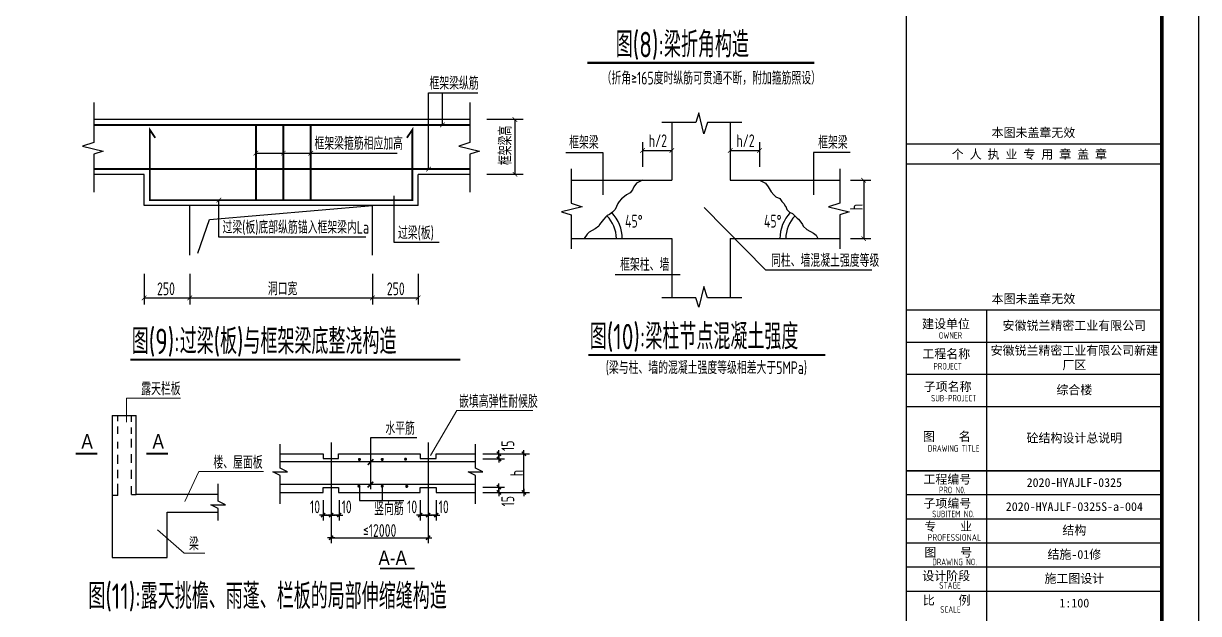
# Model space of a CAD drawing. Extents: x -638872 to -278819, y -139534 to 213996.
# Drawn here: x -571235 to -539059, y 116143 to 132302 of the extents above; entities that cross this region are included whole.
import ezdxf

# ---------------------------------------------------------------- set-up
doc = ezdxf.new("R2010")
doc.units = 0
doc.header["$LTSCALE"] = 1000
doc.header["$MEASUREMENT"] = 0
doc.linetypes.add('HIDDEN', pattern=[0.375, 0.25, -0.125])
doc.layers.get('0').update_dxf_attribs({"linetype": 'CONTINUOUS'})
doc.layers.add('COLU_HATCH', color=251, linetype='CONTINUOUS', lineweight=0)
doc.layers.add('DIM', color=3, linetype='CONTINUOUS', lineweight=0)
for name, color, linetype in [('PUB_TITLE', 171, 'CONTINUOUS'), ('TK', 4, 'CONTINUOUS'), ('图形', 2, 'CONTINUOUS'), ('文字', 165, 'CONTINUOUS'), ('沉降观测-室外', 9, 'CONTINUOUS'), ('表格', 7, 'CONTINUOUS')]:
    doc.layers.add(name, color=color, linetype=linetype)
doc.styles.add('HS', font='天和字符.shx', dxfattribs={"width": 0.7, "bigfont": '天和汉字.shx'})
doc.styles.add('TSSD_REIN', font='tssdeng.shx', dxfattribs={"width": 0.7, "bigfont": 'tssdchn.shx'})
doc.styles.add('图签宋体', font='', dxfattribs={"height": 300})
doc.styles.get('图签宋体').set_extended_font_data('NSimSun')

# ---------------------------------------------------------------- blocks, each defined once
blk = doc.blocks.new('DMTK2')
blk.add_line((-10, 0), (10, 0))
at = {"const_width": 4}
blk.add_lwpolyline([(-5.7, -5.7), (5.7, 5.7)], dxfattribs=at)
blk = doc.blocks.new('_ArchTick')
at = {"color": 0, "linetype": 'ByBlock', "const_width": 0.15}
blk.add_lwpolyline([(-0.5, -0.5), (0.5, 0.5)], dxfattribs=at)
blk = doc.blocks.new('GeYuanFrame_65284724', base_point=(20.09, 4.53))
at = {"layer": 'PUB_TITLE'}
blk.add_lwpolyline([(803.09, 14.53), (803.09, 111.33)], dxfattribs=at)
at = {"layer": 'TK'}
for p, q in [((781.09, 102.53), (851.09, 102.53)), ((781.09, 93.73), (851.09, 93.73)), ((781.09, 84.93), (803.09, 84.93)), ((781.09, 84.93), (851.09, 84.93)), ((781.09, 67.37), (851.09, 67.37)), ((781.09, 67.33), (851.09, 67.33)), ((781.09, 60.77), (851.09, 60.77)), ((781.09, 54.17), (851.09, 54.17)), ((781.09, 47.57), (851.09, 47.57)), ((781.09, 40.97), (851.09, 40.97)), ((781.09, 34.37), (851.09, 34.37))]:
    blk.add_line(p, q, dxfattribs=at)
blk.add_lwpolyline([(20.09, 4.53), (20.09, 598.53), (861.09, 598.53), (861.09, 4.53)], close=True, dxfattribs=at)
at = {"layer": 'TK', "const_width": 1}
blk.add_lwpolyline([(45.09, 588.53), (851.09, 588.53), (851.09, 14.53), (45.09, 14.53)], close=True, dxfattribs=at)
at = {"layer": 'TK'}
for points, const_width in [([(781.09, 588.53), (781.09, 14.53)], 0.4), ([(781.09, 156.83), (851.09, 156.83)], 0.35), ([(781.09, 111.33), (851.09, 111.33)], 0.35), ([(781.09, 67.37), (851.09, 67.37)], 0.35)]:
    blk.add_lwpolyline(points, dxfattribs=dict(at, const_width=const_width))
blk.add_lwpolyline([(781.09, 151.33), (851.09, 151.33)], dxfattribs=at)
at = {"layer": 'TK', "style": '图签宋体'}
for s, p in [('本图未盖章无效', (804.43, 158.7)), ('个 人 执 业 专 用 章 盖 章', (793.52, 152.77)), ('本图未盖章无效', (804.43, 113.2)), ('建设单位', (785.39, 106.33)), ('工程名称', (785.47, 98.12)), ('子项名称', (785.85, 89.14)), ('图    名', (785.63, 75.5)), ('工程编号', (785.77, 63.77)), ('子项编号', (785.77, 57.19)), ('专    业', (786.01, 50.88)), ('图    号', (786.02, 43.77)), ('设计阶段', (785.45, 37.32)), ('比    例', (785.59, 30.63))]:
    blk.add_text(s, height=2.4, dxfattribs=at).set_placement(p)
at = {"layer": 'TK', "style": 'TSSD_REIN'}
for s, width, p in [('OWNER', 0.7, (789.98, 103.48)), ('PROJECT', 0.7, (788.52, 95.02)), ('SUB-PROJECT', 0.7, (787.86, 86.3)), ('DRAWING TITLE', 0.7, (786.97, 72.53)), ('PRO N0.', 0.7, (790.01, 61.15)), ('SUBITEM NO.', 0.7, (788.15, 54.58)), ('PROFESSIONAL', 0.8, (786.88, 48.15)), ('DRAWING NO.', 0.7, (788.19, 41.45)), ('STAGE', 0.7, (790.09, 35.03)), ('SCALE', 0.7, (790.38, 28.42))]:
    blk.add_text(s, height=1.8, dxfattribs=dict(at, width=width)).set_placement(p)
at = {"layer": 'TK', "char_height": 2.4, "width": 48, "attachment_point": 5, "style": '图签宋体'}
for s, insert in [('安徽锐兰精密工业有限公司', (827.09, 106.93)), ('安徽锐兰精密工业有限公司新建厂区', (827.09, 98.13)), ('综合楼', (827.09, 89.33)), ('砼结构设计总说明', (827.09, 76.13)), ('2020-HYAJLF-0325', (827.09, 64.07)), ('2020-HYAJLF-0325S-a-004', (827.09, 57.47)), ('结构', (827.09, 50.87)), ('结施-01修', (827.09, 44.27)), ('施工图设计', (827.09, 37.67)), ('1:100', (827.09, 31.07))]:
    blk.add_mtext(s, dxfattribs=dict(at, insert=insert))

msp = doc.modelspace()

# ---------------------------------------------------------------- linework, layer by layer
at = {"layer": 'DIM', "color": 3, "linetype": 'Continuous'}
for p, q in [((-568411.59, 122045.05), (-566938.86, 122045.05)), ((-568411.59, 121385.75), (-568411.59, 122045.05)), ((-560089.53, 120469.68), (-559372.43, 121699.69)), ((-559372.43, 121699.69), (-557287.52, 121699.69)), ((-566812.67, 119210.45), (-566435.15, 120031.74)), ((-566435.15, 120031.74), (-564658.58, 120031.74)), ((-567568, 118437.38), (-566837.54, 117798.9)), ((-566837.54, 117798.9), (-566268.89, 117798.9))]:
    msp.add_line(p, q, dxfattribs=at)
at = {"layer": '图形', "color": 3, "linetype": 'Continuous'}
for p, q in [((-560143.26, 128315.55), (-560143.26, 130405.8)), ((-560143.26, 130405.8), (-558793.94, 130405.8)), ((-559764.15, 129523.66), (-559764.15, 130405.8)), ((-569308.52, 130137.8), (-569308.52, 129044.63)), ((-559008.07, 130137.8), (-559008.07, 129044.63)), ((-559008.07, 129669.6), (-569308.52, 129669.6)), ((-557551.62, 129669.6), (-558550.96, 129669.6)), ((-557777.15, 129669.6), (-557777.15, 128169.6)), ((-552741.78, 129851.34), (-552828.03, 129592.27)), ((-552607.22, 129284.01), (-552741.78, 129851.34)), ((-552828.03, 129592.27), (-553757.5, 129592.27)), ((-553480.84, 129592.27), (-553480.84, 128009.32)), ((-552504.59, 129592.27), (-552607.22, 129284.01)), ((-551566.26, 129592.27), (-552504.59, 129592.27)), ((-551880.84, 129592.27), (-551880.84, 128009.32)), ((-569308.52, 129044.63), (-569616.78, 128942.01)), ((-559008.07, 129044.63), (-559316.32, 128942.01)), ((-554280.84, 129052.71), (-554280.84, 128371.89)), ((-551080.84, 129052.71), (-551080.84, 128371.89)), ((-569616.78, 128942.01), (-569049.45, 128807.45)), ((-569049.45, 128807.45), (-569308.52, 128721.2)), ((-569308.52, 128721.2), (-569308.52, 127679.13)), ((-564869.01, 128751.02), (-560998.08, 128751.02)), ((-559316.32, 128942.01), (-558748.99, 128807.45)), ((-558748.99, 128807.45), (-559008.07, 128721.2)), ((-559008.07, 128721.2), (-559008.07, 127679.13)), ((-556380.81, 128772.32), (-555371.39, 128772.32)), ((-555371.39, 128772.32), (-555371.39, 127605.96)), ((-554280.84, 128823.91), (-553480.84, 128823.91)), ((-551880.84, 128823.91), (-551080.84, 128823.91)), ((-548595.98, 128772.32), (-549605.4, 128772.32)), ((-549605.4, 128772.32), (-549605.4, 127605.96)), ((-567930.99, 128169.6), (-569308.52, 128169.6)), ((-567930.99, 127319.6), (-567930.99, 128169.6)), ((-560430.99, 127319.6), (-560430.99, 128169.6)), ((-559008.07, 128169.6), (-560430.99, 128169.6)), ((-557551.62, 128169.6), (-558550.96, 128169.6)), ((-557551.62, 128169.6), (-558550.96, 128169.6)), ((-556241.94, 128323.9), (-556241.94, 127385.56)), ((-548879.73, 128323.9), (-548879.73, 127385.56)), ((-556241.94, 128009.32), (-553480.84, 128009.32)), ((-551880.84, 128009.32), (-548879.73, 128009.32)), ((-548590.11, 128009.32), (-548035.71, 128009.32)), ((-548227.5, 128009.32), (-548227.5, 126409.32)), ((-565886.12, 126453.67), (-565886.12, 127465.55)), ((-561081.93, 126301.05), (-561081.93, 127586.29)), ((-560430.99, 127319.6), (-567930.99, 127319.6)), ((-566680.99, 125956.68), (-566680.99, 127319.6)), ((-566141.39, 126935.94), (-561680.99, 127319.6)), ((-561680.99, 125956.68), (-561680.99, 127319.6)), ((-555933.69, 127282.94), (-556501.02, 127148.37)), ((-556501.02, 127148.37), (-556241.94, 127062.12)), ((-556241.94, 127385.56), (-555933.69, 127282.94)), ((-552599.56, 127258.77), (-550913.56, 125555.61)), ((-548879.73, 127385.56), (-549187.99, 127282.94)), ((-549187.99, 127282.94), (-548620.66, 127148.37)), ((-548620.66, 127148.37), (-548879.73, 127062.12)), ((-566461.67, 126013.68), (-566141.39, 126935.94)), ((-556241.94, 127062.12), (-556241.94, 126132.66)), ((-548879.73, 127062.12), (-548879.73, 126132.66)), ((-561862.01, 126453.67), (-565886.12, 126453.67)), ((-559850.22, 126301.05), (-561081.93, 126301.05)), ((-556241.94, 126409.32), (-553480.84, 126409.32)), ((-553480.84, 126409.32), (-553480.84, 124792.27)), ((-551880.84, 126409.32), (-551880.84, 124792.27)), ((-551880.84, 126409.32), (-548879.73, 126409.32)), ((-548590.11, 126409.32), (-548035.71, 126409.32)), ((-550913.56, 125555.61), (-547999.81, 125555.61)), ((-567930.99, 125448.96), (-567930.99, 124604.31)), ((-566680.99, 125448.96), (-566680.99, 124604.31)), ((-561680.99, 125448.96), (-561680.99, 124604.31)), ((-560430.99, 125448.96), (-560430.99, 124604.31)), ((-555033.39, 125428.88), (-553253.06, 125428.88)), ((-552607.22, 125100.52), (-552741.78, 124533.19)), ((-552504.59, 124792.27), (-552607.22, 125100.52)), ((-567930.99, 124784.29), (-560430.99, 124784.29)), ((-552828.03, 124792.27), (-553757.5, 124792.27)), ((-552741.78, 124533.19), (-552828.03, 124792.27)), ((-551566.26, 124792.27), (-552504.59, 124792.27)), ((-568809.79, 121569), (-568146.82, 121569)), ((-568809.78, 121569), (-568809.78, 117677.79)), ((-568654.82, 121410.12), (-568654.82, 121569)), ((-568279.65, 121390.45), (-568279.65, 121569)), ((-568146.82, 119400.94), (-568146.82, 121569)), ((-568654.82, 121066.63), (-568654.82, 121268.36)), ((-568279.65, 121061.18), (-568279.65, 121235.65)), ((-568654.82, 120657.71), (-568654.82, 120848.54)), ((-568279.65, 120690.43), (-568279.65, 120930.32)), ((-562810.39, 120828.22), (-562810.39, 118078.72)), ((-561725.63, 119546.9), (-561725.63, 120962.76)), ((-561725.63, 120962.76), (-560465.39, 120962.76)), ((-560154.83, 120828.22), (-560154.83, 118069.22)), ((-568654.82, 120243.34), (-568654.82, 120488.69)), ((-568279.65, 120270.6), (-568279.65, 120510.5)), ((-564204.93, 120520.31), (-563031.77, 120520.31)), ((-563031.77, 120520.31), (-563031.77, 120387.57)), ((-562611.15, 120520.31), (-560375.21, 120520.31)), ((-562611.15, 120387.57), (-562611.15, 120520.31)), ((-560375.21, 120520.31), (-560375.21, 120387.57)), ((-559932.45, 120520.31), (-558859.11, 120520.31)), ((-559932.45, 120387.57), (-559932.45, 120520.31)), ((-558659.14, 120520.31), (-558064.7, 120520.31)), ((-558657.47, 120375.19), (-558064.7, 120375.19)), ((-558559.14, 120520.31), (-557380.02, 120520.31)), ((-558214.7, 120420.31), (-558214.7, 120620.31)), ((-558214.7, 120385.19), (-558214.7, 120510.31)), ((-558214.7, 120475.19), (-558214.7, 120275.19)), ((-557530.02, 120420.31), (-557530.02, 120620.31)), ((-557530.02, 119468.41), (-557530.02, 120510.31)), ((-568654.82, 119845.33), (-568654.82, 120079.77)), ((-568279.65, 119834.42), (-568279.65, 120074.32)), ((-568654.82, 119378.81), (-568654.82, 119698.12)), ((-558214.7, 119503.53), (-558214.7, 119703.53)), ((-568654.82, 119378.81), (-568809.78, 119378.81)), ((-568279.65, 119400.94), (-568279.65, 119632.69)), ((-568279.65, 119400.94), (-568146.82, 119400.94)), ((-565900.24, 119400.94), (-568146.82, 119400.94)), ((-562035.56, 119613.8), (-562035.56, 119237.18)), ((-561415.7, 119610.26), (-561415.7, 119237.18)), ((-558659.14, 119458.41), (-558064.7, 119458.41)), ((-558657.47, 119603.53), (-558064.7, 119603.53)), ((-558559.14, 119458.41), (-557380.02, 119458.41)), ((-558214.7, 119593.53), (-558214.7, 119468.41)), ((-558214.7, 119558.41), (-558214.7, 119358.41)), ((-557530.02, 119558.41), (-557530.02, 119358.41)), ((-563031.77, 119247.79), (-563031.77, 118688.96)), ((-562810.39, 119259.43), (-562810.39, 118688.96)), ((-562810.39, 119259.43), (-562810.39, 118688.96)), ((-562589.01, 119247.79), (-562589.01, 118688.96)), ((-562035.56, 119237.18), (-560817.29, 119237.18)), ((-560375.21, 119247.79), (-560375.21, 118688.96)), ((-560153.83, 119259.43), (-560153.83, 118688.96)), ((-559932.45, 119247.79), (-559932.45, 118688.96)), ((-567304.4, 118914.23), (-565900.24, 118914.23)), ((-567304.4, 117677.79), (-567304.4, 118914.23)), ((-562931.77, 118838.96), (-563131.77, 118838.96)), ((-563021.77, 118838.96), (-562820.39, 118838.96)), ((-562710.39, 118838.96), (-562910.39, 118838.96)), ((-562910.39, 118838.96), (-562710.39, 118838.96)), ((-562599.01, 118838.96), (-562800.39, 118838.96)), ((-562689.01, 118838.96), (-562489.01, 118838.96)), ((-560275.21, 118838.96), (-560475.21, 118838.96)), ((-560365.21, 118838.96), (-560163.83, 118838.96)), ((-560253.83, 118838.96), (-560053.83, 118838.96)), ((-559942.45, 118838.96), (-560143.83, 118838.96)), ((-560032.45, 118838.96), (-559832.45, 118838.96)), ((-562810.39, 118588.96), (-562810.39, 118066.78)), ((-560153.83, 118588.96), (-560153.83, 118066.78)), ((-562710.39, 118216.78), (-562910.39, 118216.78)), ((-562800.39, 118216.78), (-560163.83, 118216.78)), ((-560253.83, 118216.78), (-560053.83, 118216.78)), ((-568809.78, 117677.79), (-567304.4, 117677.79))]:
    msp.add_line(p, q, dxfattribs=at)
at = {"layer": '图形', "color": 1, "linetype": 'Continuous'}
msp.add_line((-560153.83, 119259.43), (-560153.83, 118688.96), dxfattribs=at)
at = {"layer": '图形', "color": 3, "linetype": 'Continuous'}
for points, const_width in [([(-555796.95, 131222.55), (-549578.54, 131222.55)], 60), ([(-564869.01, 129523.66), (-564869.01, 127465.55)], 60), ([(-564119.01, 129523.66), (-564119.01, 127465.55)], 60), ([(-563369.01, 129523.66), (-563369.01, 127465.55)], 60), ([(-555769.81, 123224.69), (-549277.84, 123224.69)], 60), ([(-568311.54, 123093.77), (-559274.34, 123093.77)], 60), ([(-561811.84, 120212.94), (-561653.15, 120371.63)], 45), ([(-558158.13, 120463.74), (-558271.27, 120576.88)], 40), ([(-558271.27, 120431.76), (-558158.13, 120318.62)], 40), ([(-557473.45, 120463.74), (-557586.58, 120576.88)], 40), ([(-561811.85, 119593.47), (-561655.68, 119749.64)], 45), ([(-558158.13, 119546.96), (-558271.27, 119660.1)], 40), ([(-558271.27, 119514.97), (-558158.13, 119401.84)], 40), ([(-557586.58, 119514.97), (-557473.45, 119401.84)], 40), ([(-562975.2, 118895.53), (-563088.34, 118782.39)], 40), ([(-562753.82, 118895.53), (-562866.96, 118782.39)], 40), ([(-562866.96, 118782.39), (-562753.82, 118895.53)], 40), ([(-562645.58, 118782.39), (-562532.44, 118895.53)], 40), ([(-560318.64, 118895.53), (-560431.78, 118782.39)], 40), ([(-560210.4, 118782.39), (-560097.26, 118895.53)], 40), ([(-559989.02, 118782.39), (-559875.88, 118895.53)], 40), ([(-562753.82, 118273.35), (-562866.96, 118160.22)], 40), ([(-560210.4, 118160.22), (-560097.26, 118273.35)], 40)]:
    msp.add_lwpolyline(points, dxfattribs=dict(at, const_width=const_width))
at = {"layer": '图形', "color": 3, "linetype": 'HIDDEN', "ltscale": 0.6, "const_width": 50}
for points in [[(-559008.07, 129523.66), (-569308.52, 129523.66)], [(-559008.07, 128315.55), (-569308.52, 128315.55)]]:
    msp.add_lwpolyline(points, dxfattribs=at)
at = {"layer": '图形', "color": 3, "linetype": 'Continuous', "ltscale": 0.6}
for points, const_width in [([(-560736.04, 129169.71), (-560584.69, 129393.63), (-560584.69, 127465.55), (-567777.29, 127465.55), (-567777.29, 129393.63), (-567625.94, 129169.71)], 50), ([(-564204.93, 120299.08), (-558859.11, 120299.08)], 36), ([(-564204.93, 119679.64), (-558859.11, 119679.64)], 36)]:
    msp.add_lwpolyline(points, dxfattribs=dict(at, const_width=const_width))
at = {"layer": '图形', "color": 3, "linetype": 'Continuous'}
for points in [[(-554280.84, 128009.32), (-554444.43, 127929.98), (-554518.52, 127825.1), (-554557.82, 127748.79), (-554625.74, 127668.59), (-554724.53, 127613.06), (-554821.06, 127528.97), (-554857.44, 127498.13), (-554919.19, 127430.26), (-554962.74, 127368.57), (-554998.81, 127289.97), (-555029.68, 127203.6), (-555103.77, 127135.74), (-555185.34, 127072.44), (-555253.73, 127041.6), (-555288.51, 127010.75), (-555350.26, 126930.55), (-555457.01, 126800.99), (-555476.18, 126749.98), (-555576.28, 126679.38), (-555740.33, 126585.06), (-555799.06, 126530.19), (-555880.84, 126409.32)], [(-551080.84, 128009.32), (-550917.24, 127929.98), (-550843.15, 127825.1), (-550759.26, 127692.28), (-550691.35, 127612.08), (-550637.14, 127556.56), (-550527.24, 127506.7), (-550466.52, 127431.31), (-550404.78, 127363.45), (-550380.08, 127301.76), (-550362.86, 127289.97), (-550331.99, 127203.6), (-550257.9, 127135.74), (-550176.33, 127099.17), (-550046.67, 126974.78), (-550011.88, 126943.94), (-549950.14, 126863.73), (-549904.66, 126800.99), (-549885.49, 126749.98), (-549785.39, 126658.26), (-549602.12, 126558.34), (-549530.94, 126503.47), (-549480.84, 126409.32)], [(-564204.93, 119150.47), (-564204.93, 119920.72), (-564404.93, 120020.72), (-564004.93, 120020.72), (-564204.93, 120120.72), (-564204.93, 120782.92)], [(-558859.11, 119150.47), (-558859.11, 119920.72), (-559059.11, 120020.72), (-558659.11, 120020.72), (-558859.11, 120120.72), (-558859.11, 120782.92)], [(-565900.24, 118693.58), (-565900.24, 119020.22), (-566100.24, 119120.22), (-565700.24, 119120.22), (-565900.24, 119220.22), (-565900.24, 119695.31)]]:
    msp.add_lwpolyline(points, dxfattribs=at)
at = {"layer": '图形', "color": 3, "linetype": 'Continuous', "const_width": 42.5}
for points in [[(-562057, 120363.43, 1), (-562014.5, 120363.43, 1)], [(-561431.27, 120363.43, 1), (-561388.77, 120363.43, 1)], [(-560792.89, 120369.74, 1), (-560750.39, 120369.74, 1)], [(-562069.64, 119630.74, 1), (-562027.14, 119630.74, 1)], [(-561431.27, 119630.74, 1), (-561388.77, 119630.74, 1)], [(-560761.29, 119624.42, 1), (-560718.79, 119624.42, 1)]]:
    msp.add_lwpolyline(points, format="xyb", close=True, dxfattribs=at)
at = {"layer": '图形', "color": 3, "linetype": 'Continuous'}
for centre, radius, start, end in [((-555880.84, 126409.32), 1040.89, 0, 43.1864), ((-549480.84, 126409.32), 1040.89, 136.8136, 180), ((-555880.84, 126409.32), 881.48, 0, 45.272782), ((-549480.84, 126409.32), 881.48, 135.127234, 180)]:
    msp.add_arc(centre, radius, start, end, dxfattribs=at)
at = {"layer": '文字'}
for p, q in [((-563031.77, 120387.57), (-562611.15, 120387.57)), ((-560375.21, 120387.57), (-559932.45, 120387.57)), ((-564204.93, 119458.41), (-563031.77, 119458.41)), ((-563031.77, 119591.14), (-562611.15, 119591.14)), ((-563031.77, 119458.41), (-563031.77, 119591.14)), ((-562611.15, 119591.14), (-562611.15, 119458.41)), ((-562611.15, 119458.41), (-560375.21, 119458.41)), ((-560375.21, 119458.41), (-560375.21, 119591.14)), ((-560375.21, 119591.14), (-559932.45, 119591.14)), ((-559932.45, 119591.14), (-559932.45, 119458.41)), ((-559932.45, 119458.41), (-558859.11, 119458.41))]:
    msp.add_line(p, q, dxfattribs=at)
at = {"layer": '文字', "const_width": 60}
for points in [[(-569808.44, 120519.73), (-569214.69, 120519.73)], [(-567868.55, 120519.73), (-567274.8, 120519.73)]]:
    msp.add_lwpolyline(points, dxfattribs=at)
at = {"layer": '文字', "color": 3, "const_width": 45}
msp.add_lwpolyline([(-561468.38, 117379.55), (-560522.66, 117379.55)], dxfattribs=at)

# ---------------------------------------------------------------- block references
at = {"layer": 'COLU_HATCH', "xscale": 100, "yscale": 100, "zscale": 100}
msp.add_blockref('GeYuanFrame_65284724', (-623158.72, 113773.91), dxfattribs=at)
at = {"layer": '图形', "color": 3, "linetype": 'Continuous', "xscale": 10, "yscale": 10, "zscale": 10, "rotation": 180}
msp.add_blockref('DMTK2', (-560153.83, 118838.96), dxfattribs=at)
at = {"layer": '表格', "color": 3, "linetype": 'Continuous', "xscale": 127, "yscale": 127, "zscale": 127}
for p, rotation in [((-557777.15, 129669.6), 90), ((-559764.15, 129523.66), 180), ((-564869.01, 128751.02), 180), ((-564119.01, 128751.02), 180), ((-563369.01, 128751.02), 180), ((-560143.26, 128315.55), 180), ((-557777.15, 128169.6), 90), ((-557777.15, 128169.6), 90), ((-548227.5, 128009.32), 270), ((-565886.12, 127465.55), 180), ((-548227.5, 126409.32), 270), ((-567930.99, 124784.29), 180), ((-566680.99, 124784.29), 180), ((-561680.99, 124784.29), 180), ((-560430.99, 124784.29), 180)]:
    msp.add_blockref('_ArchTick', p, dxfattribs=dict(at, rotation=rotation))
for p in [(-554280.84, 128823.91), (-553480.84, 128823.91), (-551880.84, 128823.91), (-551080.84, 128823.91)]:
    msp.add_blockref('_ArchTick', p, dxfattribs=at)

# ---------------------------------------------------------------- texts
at = {"layer": '图形', "color": 3, "linetype": 'Continuous', "style": 'TSSD_REIN', "width": 0.7}
for s, height, p in [('图(8):梁折角构造', 700, (-555016.12, 131374.82)), ('（折角\x93165度时纵筋可贯通不断，附加箍筋照设）', 350, (-555402.66, 130629.84)), ('框架梁纵筋', 350, (-560116.99, 130489.8)), ('框架梁箍筋相应加高', 350, (-563266.88, 128842.11)), ('框架梁', 350, (-556291.92, 128867.39)), ('h/2', 350, (-554113.23, 128915.07)), ('h/2', 350, (-551713.23, 128915.07)), ('框架梁', 350, (-549473.82, 128867.39)), ('过梁(板)底部纵筋锚入框架梁内La', 350, (-565783.98, 126544.76)), ('过梁(板)', 350, (-560979.8, 126392.14)), ('45%%d', 350, (-554761.66, 126712.18)), ('45%%d', 350, (-550957.54, 126712.18)), ('框架柱、墙', 350, (-554897.57, 125523.95)), ('同柱、墙混凝土强度等级', 350, (-550764.54, 125635.02)), ('250', 350, (-567577.76, 124860.33)), ('洞口宽', 350, (-564544.53, 124860.33)), ('250', 350, (-561285.21, 124860.33)), ('图(9):过梁(板)与框架梁底整浇构造', 700, (-568267.79, 123246.04)), ('图(10):梁柱节点混凝土强度', 700, (-555726.06, 123376.96)), ('(梁与柱、墙的混凝土强度等级相差大于5MPa)', 350, (-555290.67, 122700.34)), ('露天栏板', 350, (-568011.44, 122121.59)), ('嵌填高弹性耐候胶', 350, (-559306.73, 121776.23)), ('水平筋', 350, (-561325.48, 121039.29)), ('楼、屋面板', 350, (-566035.01, 120108.27)), ('竖向筋', 350, (-561631.82, 118836.14)), ('梁', 350, (-566701.51, 117875.44))]:
    msp.add_text(s, height=height, dxfattribs=at).set_placement(p)
for s, p in [('框架梁高', (-557864.99, 128422.79)), ('h', (-548253.26, 127187.76))]:
    msp.add_text(s, height=350, rotation=90, dxfattribs=at).set_placement(p)
at = {"layer": '图形', "color": 3, "linetype": 'Continuous', "char_height": 350, "attachment_point": 5, "rotation": 90, "style": 'TSSD_REIN'}
for s, insert in [('\\A1;15', (-557971.71, 120737.02)), ('\\A1;h', (-557730.02, 119989.36)), ('\\A1;15', (-557971.71, 119218.32))]:
    msp.add_mtext(s, dxfattribs=dict(at, insert=insert))
at = {"layer": '图形', "color": 3, "linetype": 'Continuous', "char_height": 350, "attachment_point": 5, "style": 'TSSD_REIN'}
for s, insert in [('\\A1;10', (-563251.59, 119063.96)), ('\\A1;10', (-562386.49, 119063.96)), ('\\A1;10', (-560592.86, 119063.96)), ('\\A1;10', (-559727.76, 119063.96)), ('\\A1;≤12000', (-561482.11, 118416.78))]:
    msp.add_mtext(s, dxfattribs=dict(at, insert=insert))
at = {"layer": '文字', "style": 'HS', "width": 0.875}
for s, p in [('A', (-569648.73, 120658.06)), ('A', (-567701.76, 120658.06)), ('A-A', (-561515.42, 117468.56))]:
    msp.add_text(s, height=400, dxfattribs=at).set_placement(p)
at = {"layer": '沉降观测-室外', "color": 3, "linetype": 'Continuous', "style": 'TSSD_REIN', "width": 0.7}
msp.add_text('图(11):露天挑檐、雨蓬、栏板的局部伸缩缝构造', height=700, dxfattribs=at).set_placement((-569457.67, 116268.17))

doc.saveas('drawing.dxf')
